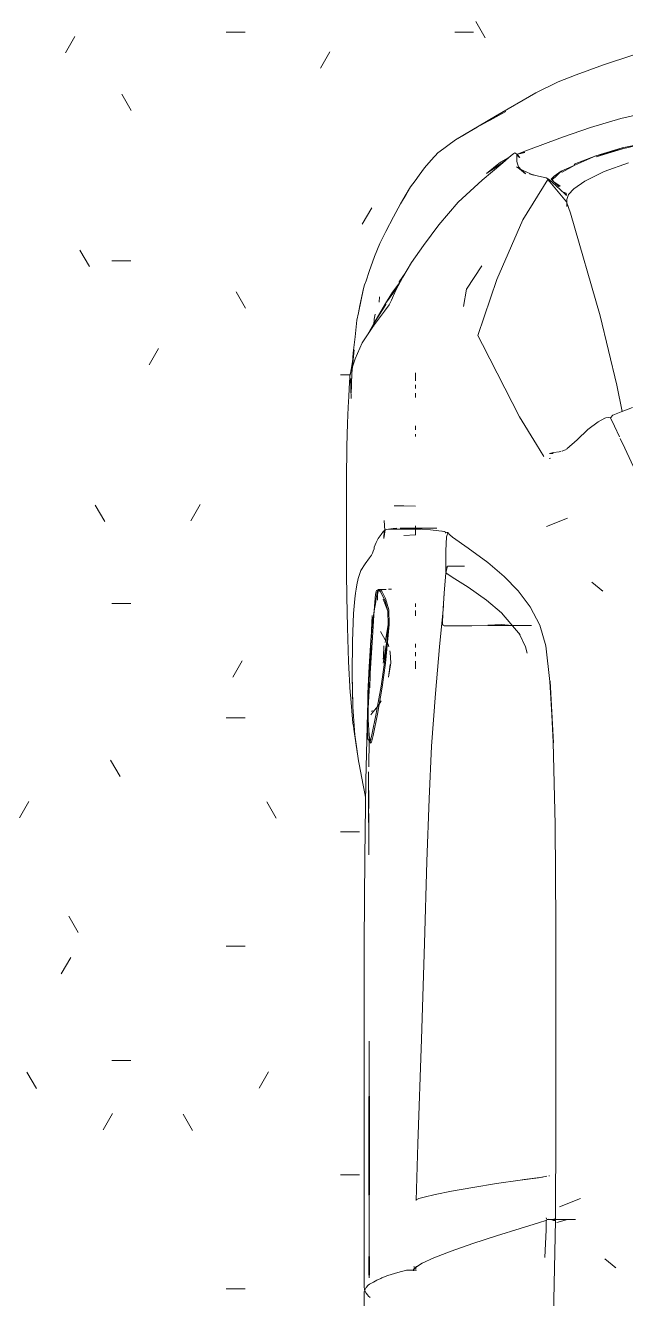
# Model space of a CAD drawing. Header units: millimetres. Extents: x -48985 to -29412, y -43090 to -3800.
# Drawn here: x -42482 to -41682, y -39636 to -37938 of the extents above; entities that cross this region are included whole.
import ezdxf

# ---------------------------------------------------------------- set-up
doc = ezdxf.new("R2010")
doc.units = ezdxf.units.MM
doc.layers.add('A-FLOR-PATT', color=8, linetype='Continuous', lineweight=25)
doc.layers.add('G-IMPT', color=8, linetype='Continuous', lineweight=9)

# ---------------------------------------------------------------- blocks, each defined once
blk = doc.blocks.new('CRT_Fiat Punto - Punto_dwg-V1-PAGINAÇÃO DE PISO GARAGEM')
at = {"layer": 'G-IMPT'}
for p, q in [((821.77, 185.97), (817.89, 184.68)), ((814.27, 183.34), (817.89, 184.68)), ((814.27, 183.34), (811.89, 182.43)), ((803.56, 177.88), (808.93, 180.95)), ((808.93, 180.95), (811.89, 182.43)), ((798.24, 174.72), (803.56, 177.88)), ((804.95, 178.49), (801.14, 176.41)), ((804.95, 178.49), (802.88, 177.33)), ((816.19, 176.36), (820.21, 177.57)), ((820.21, 177.57), (824.09, 178.46)), ((798.24, 174.72), (801.14, 176.41)), ((816.19, 176.36), (812.46, 175.08)), ((798.24, 174.72), (796.06, 173.11)), ((799.53, 175.45), (798.24, 174.72)), ((812.46, 175.08), (809.48, 173.99)), ((795.04, 172.04), (795.98, 173.04)), ((796.06, 173.11), (795.98, 173.04)), ((804.52, 171.68), (805.66, 172.67)), ((805.98, 172.91), (805.66, 172.67)), ((806.15, 172.99), (805.98, 172.91)), ((806.15, 172.99), (806.53, 172.74)), ((806.59, 172.89), (806.4, 172.79)), ((806.4, 172.73), (806.4, 172.79)), ((806.4, 172.79), (806.67, 172.49)), ((806.4, 172.79), (806.78, 172.39)), ((806.4, 172.73), (806.4, 172.54)), ((806.4, 172.3), (806.4, 172.54)), ((806.53, 172.74), (806.76, 172.38)), ((806.53, 172.74), (806.53, 172.74)), ((807.46, 173.21), (806.59, 172.89)), ((806.73, 172.89), (807.48, 173.07)), ((806.73, 172.89), (807.06, 172.99)), ((807.06, 172.99), (807.48, 173.08)), ((807.46, 173.21), (809.48, 173.99)), ((816.87, 172.6), (820.38, 173.68)), ((793.43, 170.05), (794.16, 171)), ((795.04, 172.04), (794.16, 171)), ((804.52, 171.68), (801.78, 169.39)), ((806.6, 170.99), (806.36, 171.13)), ((806.36, 171.13), (806.73, 170.88)), ((806.4, 172.3), (806.39, 172.09)), ((806.41, 171.85), (806.39, 172.09)), ((806.41, 171.85), (806.48, 171.54)), ((806.56, 171.26), (806.48, 171.54)), ((806.56, 171.26), (806.61, 171.14)), ((807.25, 170.68), (806.6, 170.99)), ((806.61, 171.14), (806.99, 170.73)), ((806.73, 170.88), (807.54, 170.22)), ((806.99, 170.73), (807.53, 170.27)), ((807.25, 170.68), (808.59, 170.05)), ((814.1, 171.38), (814.2, 171.4)), ((817.99, 170.51), (821.21, 171.68)), ((792.31, 168.49), (792.9, 169.31)), ((792.9, 169.31), (793.43, 170.05)), ((798.6, 166.44), (801.78, 169.39)), ((807.2, 164.12), (810.53, 169.47)), ((808.08, 170.23), (808.59, 170.05)), ((808.08, 170.23), (809.25, 169.91)), ((809.25, 169.91), (810.31, 169.69)), ((810.31, 169.69), (810.71, 169.42)), ((810.53, 169.47), (810.78, 169.17)), ((810.71, 169.42), (811.62, 168.62)), ((810.78, 169.17), (813, 166.5)), ((815.43, 169.25), (813.96, 168.21)), ((815.43, 169.25), (817.99, 170.51)), ((790.98, 166.26), (792.31, 168.49)), ((790.98, 166.26), (791.72, 167.49)), ((790.98, 166.26), (791.58, 167.28)), ((792.31, 168.49), (791.58, 167.28)), ((791.72, 167.49), (792.31, 168.49)), ((811.62, 168.62), (812.77, 167.55)), ((812.98, 167.36), (812.77, 167.55)), ((813.03, 166.83), (813.26, 167.46)), ((813.96, 168.21), (813.26, 167.46)), ((790.02, 164.53), (790.98, 166.26)), ((798.6, 166.44), (796.05, 163.47)), ((813.5, 165.01), (813, 166.5)), ((813.03, 166.49), (813.03, 166.83)), ((813.03, 166.49), (813.03, 165.87)), ((789.01, 162.57), (790.02, 164.53)), ((803.73, 156.2), (807.2, 164.12)), ((817.46, 151.37), (813.5, 165.01)), ((789.01, 162.57), (788.22, 160.96)), ((794.03, 160.73), (796.05, 163.47)), ((787.53, 159.26), (788.22, 160.96)), ((794.03, 160.73), (792.43, 158.44)), ((787.53, 159.26), (786.81, 157.25)), ((786.39, 156.03), (786.81, 157.25)), ((792.43, 158.44), (791.26, 156.53)), ((786.07, 155.02), (786.2, 155.51)), ((786.2, 155.51), (786.39, 156.03)), ((803.73, 156.2), (801.22, 148.78)), ((786.07, 155.02), (785.37, 151.77)), ((785.84, 153.95), (785.37, 151.77)), ((786.07, 155.02), (785.57, 152.76)), ((786.07, 155.02), (785.84, 153.95)), ((788.14, 153.17), (788.19, 153.89)), ((785.57, 152.76), (785.37, 151.77)), ((788.82, 151.99), (789.44, 152.83)), ((789.77, 153.47), (789.44, 152.83)), ((784.93, 148.6), (785.14, 150.36)), ((785.19, 150.79), (785.14, 150.36)), ((785.37, 151.77), (785.19, 150.79)), ((788.82, 151.99), (787.36, 150.07)), ((787.44, 150.36), (787.4, 150.12)), ((787.46, 150.95), (787.41, 150.18)), ((787.46, 150.95), (787.59, 151.62)), ((819.65, 142.18), (817.46, 151.37)), ((785.88, 147.79), (787.36, 150.07)), ((787.41, 150.18), (787.41, 150.02)), ((801.22, 148.78), (801.82, 147.57)), ((784.93, 148.6), (784.7, 146.47)), ((785.88, 147.79), (784.94, 145.69)), ((785.86, 147.75), (785.74, 147.49)), ((801.82, 147.57), (806.77, 137.97)), ((784.4, 144.09), (784.94, 145.69)), ((784.41, 144.24), (784.59, 145.33)), ((784.76, 146.45), (784.51, 143.71)), ((784.54, 144.45), (784.7, 146.47)), ((784.82, 146.88), (784.59, 145.33)), ((784.76, 146.45), (784.82, 146.88)), ((784.25, 143.46), (784.4, 144.09)), ((784.31, 143.64), (784.33, 143.77)), ((784.41, 144.24), (784.33, 143.77)), ((784.44, 141.17), (784.51, 143.71)), ((784.54, 144.45), (784.46, 142.57)), ((792.97, 143.17), (792.97, 143.81)), ((784.15, 141.68), (784.2, 142.55)), ((784.23, 143.18), (784.2, 142.55)), ((784.25, 143.46), (784.23, 143.18)), ((784.33, 143.06), (784.38, 141.72)), ((784.44, 141.17), (784.45, 142.09)), ((784.46, 142.57), (784.45, 142.09)), ((792.97, 142.75), (792.97, 143.39)), ((792.97, 141.74), (792.97, 142.22)), ((820.37, 138.7), (819.65, 142.18)), ((784.03, 139.28), (784.1, 140.69)), ((784.15, 141.68), (784.1, 140.69)), ((784.42, 140.39), (784.38, 141.72)), ((792.97, 140.54), (792.97, 141.12)), ((784.03, 139.28), (783.94, 137.15)), ((819.12, 138.18), (820.24, 138.66)), ((820.24, 138.66), (821.72, 139.21)), ((783.85, 134.04), (783.94, 137.15)), ((806.77, 137.97), (809.02, 134.29)), ((817.19, 137.3), (815.83, 136.3)), ((818.08, 137.79), (817.19, 137.3)), ((818.08, 137.79), (818.21, 137.85)), ((818.21, 137.85), (818.62, 137.88)), ((818.8, 137.83), (818.62, 137.88)), ((818.81, 137.85), (819.12, 138.18)), ((819.34, 136.72), (818.81, 137.85)), ((792.97, 136.47), (792.97, 136.76)), ((792.97, 136.24), (792.97, 136.55)), ((792.97, 135.38), (792.97, 135.67)), ((815.83, 136.3), (814.39, 134.93)), ((820, 135.31), (819.34, 136.72)), ((783.85, 134.04), (783.8, 129.67)), ((809.02, 134.29), (810, 132.7)), ((812.74, 133.54), (812.4, 133.41)), ((812.74, 133.54), (812.97, 133.66)), ((814.39, 134.93), (813.05, 133.75)), ((820.71, 133.8), (820.09, 135.12)), ((820.71, 133.8), (822.12, 130.78)), ((810.68, 132.43), (810.88, 132.47)), ((811.24, 133.23), (810.73, 133.1)), ((810.73, 133.1), (811.22, 133.1)), ((811.24, 133.23), (812.01, 133.32)), ((812.28, 133.43), (812.01, 133.32)), ((783.8, 129.67), (783.79, 125.29)), ((783.79, 125.29), (783.79, 122.17)), ((790.13, 126.17), (791.42, 126.17)), ((791.42, 126.17), (792.97, 126.12)), ((792.97, 126.12), (791.42, 126.17)), ((788.81, 124.2), (788.87, 122.91)), ((792.97, 122.29), (792.97, 123.51)), ((792.97, 122.34), (792.97, 123.51)), ((813.1, 124.53), (810.32, 123.43)), ((783.79, 122.17), (783.8, 119.67)), ((788.01, 121.82), (787.74, 121.32)), ((788.38, 122.36), (788.01, 121.82)), ((788.73, 122.81), (788.38, 122.36)), ((788.73, 122.81), (788.81, 122.87)), ((788.87, 122.94), (788.87, 122.91)), ((788.93, 122.99), (789.11, 123.03)), ((789.11, 123.03), (790.47, 123.19)), ((789.11, 123.03), (789.98, 123.16)), ((789.38, 123.06), (789.11, 123.03)), ((789.38, 123.06), (789.94, 123.06)), ((789.94, 123.06), (790.53, 123.06)), ((789.98, 123.16), (790.47, 123.19)), ((790.53, 123.06), (791.85, 123.06)), ((790.9, 123.2), (791.7, 123.2)), ((790.9, 123.2), (792.72, 123.14)), ((792.97, 122.34), (791.42, 122.24)), ((791.7, 123.2), (793.5, 123.2)), ((791.85, 123.06), (793.52, 123.06)), ((792.72, 123.14), (794.95, 122.97)), ((792.97, 122.29), (792.97, 122.34)), ((793.5, 123.2), (795.8, 123.2)), ((794.95, 122.97), (796.78, 122.74)), ((796.55, 122.8), (797.16, 122.62)), ((796.55, 122.8), (796.78, 122.74)), ((796.93, 122.63), (796.92, 122.55)), ((797.06, 122.05), (796.98, 120.19)), ((797.06, 122.05), (797.28, 122.66)), ((797.16, 122.62), (797.86, 122.01)), ((797.86, 122.01), (799.94, 120.53)), ((787.35, 120.16), (787.27, 119.88)), ((787.45, 120.48), (787.35, 120.16)), ((787.45, 120.48), (787.49, 120.68)), ((787.49, 120.68), (787.61, 121)), ((787.61, 121), (787.74, 121.32)), ((796.98, 118.27), (796.98, 120.19)), ((799.94, 120.53), (802.53, 118.63)), ((783.8, 119.67), (783.82, 117.17)), ((785.71, 117.57), (786.28, 118.49)), ((802.53, 118.63), (804.71, 116.81)), ((783.85, 114.13), (783.82, 117.17)), ((785.34, 116.52), (785.71, 117.57)), ((796.76, 114.6), (796.98, 117.28)), ((796.98, 117.28), (797.19, 118.17)), ((797.04, 117.24), (797.03, 117.24)), ((797.04, 117.24), (797.05, 117.23)), ((797.07, 117.21), (797.05, 117.23)), ((797.07, 117.21), (797.1, 117.18)), ((797.82, 116.72), (797.1, 117.18)), ((797.63, 118.17), (797.19, 118.17)), ((798.56, 118.17), (797.63, 118.17)), ((797.82, 116.72), (799.92, 115.36)), ((799.47, 118.17), (798.56, 118.17)), ((806.57, 114.9), (804.71, 116.81)), ((784.99, 114.56), (785.09, 115.13)), ((785.09, 115.13), (785.19, 115.69)), ((785.19, 115.69), (785.34, 116.52)), ((787.72, 114.79), (787.77, 114.92)), ((787.77, 114.92), (788.06, 115.08)), ((787.89, 114.65), (788.06, 115.08)), ((787.89, 114.65), (787.97, 114.92)), ((787.94, 114.9), (787.89, 114.65)), ((788.04, 114.92), (787.91, 114.42)), ((787.97, 114.92), (788.06, 115.08)), ((788.32, 114.76), (788.06, 115.08)), ((788.38, 115.08), (788.06, 115.08)), ((788.48, 114.85), (788.25, 115.08)), ((788.38, 115.08), (788.25, 115.08)), ((788.38, 115.08), (789.05, 115.08)), ((788.38, 115.08), (788.86, 115.08)), ((788.93, 115.08), (788.86, 115.08)), ((788.93, 115.08), (789.05, 115.08)), ((789.38, 115.09), (789.57, 115.13)), ((789.64, 115.13), (789.57, 115.13)), ((789.64, 115.13), (789.76, 115.13)), ((802.38, 113.63), (799.92, 115.36)), ((806.57, 114.9), (808.18, 112.77)), ((816.34, 116.02), (817.79, 114.85)), ((817.63, 114.97), (817.79, 114.85)), ((783.85, 114.13), (783.94, 110.01)), ((784.91, 113.82), (784.75, 111.88)), ((784.99, 114.56), (784.91, 113.82)), ((787.55, 113.4), (787.44, 111.67)), ((787.47, 112.22), (787.67, 113.41)), ((787.53, 112.5), (787.74, 113.85)), ((787.53, 112.5), (787.67, 113.41)), ((787.63, 114.42), (787.55, 113.4)), ((787.72, 114.79), (787.63, 114.42)), ((787.74, 113.85), (787.89, 114.65)), ((787.92, 113.67), (787.91, 114.42)), ((788.87, 113.65), (788.32, 114.76)), ((788.99, 113.88), (788.48, 114.85)), ((789.29, 112.21), (788.68, 113.8)), ((789.29, 112.21), (788.87, 113.65)), ((789.42, 112.36), (788.99, 113.88)), ((792.97, 113.21), (792.97, 112.76)), ((796.6, 111.82), (796.76, 114.6)), ((796.75, 114.21), (796.76, 114.6)), ((802.38, 113.63), (804.35, 111.97)), ((784.75, 111.88), (784.6, 108.22)), ((787.01, 107.65), (787.19, 111.61)), ((787.01, 107.54), (787.19, 111.61)), ((787.24, 108.7), (787.44, 111.67)), ((787.27, 110.66), (787.47, 112.22)), ((789.29, 112.21), (789.33, 110.4)), ((789.42, 112.36), (789.46, 110.43)), ((792.97, 111.87), (792.97, 112.27)), ((792.97, 112.12), (792.97, 111.57)), ((796.56, 111.93), (796.13, 107.44)), ((796.6, 111.82), (796.54, 110.63)), ((796.66, 112.9), (796.56, 111.93)), ((805.58, 110.52), (804.35, 111.97)), ((808.18, 112.77), (809.45, 110.33)), ((784.08, 105.51), (783.94, 110.01)), ((787.25, 110.96), (787, 107.75)), ((787.25, 110.96), (787.01, 107.65)), ((787.04, 108.33), (787.27, 110.66)), ((789.33, 110.4), (788.95, 108.04)), ((789.14, 108.16), (789.33, 110.4)), ((789.26, 108.06), (789.46, 110.43)), ((796.54, 110.63), (796.59, 110.34)), ((796.59, 110.34), (796.59, 110.34)), ((796.59, 110.34), (796.74, 110.24)), ((796.74, 110.24), (796.76, 110.24)), ((796.8, 110.24), (796.76, 110.24)), ((796.8, 110.24), (796.9, 110.24)), ((796.9, 110.24), (797.34, 110.24)), ((797.34, 110.24), (798.27, 110.24)), ((799.18, 110.24), (798.27, 110.24)), ((799.18, 110.24), (799.57, 110.24)), ((800.42, 110.25), (799.57, 110.24)), ((802.71, 110.27), (800.42, 110.25)), ((802.71, 110.27), (805.35, 110.29)), ((804.55, 110.29), (803.12, 110.29)), ((803.12, 110.29), (804.05, 110.29)), ((804.96, 110.29), (804.05, 110.29)), ((804.55, 110.29), (804.99, 110.29)), ((804.96, 110.29), (805.35, 110.29)), ((804.99, 110.29), (805.92, 110.29)), ((805.58, 110.52), (806.83, 109.03)), ((806.83, 110.29), (805.92, 110.29)), ((806.83, 110.29), (807.22, 110.29)), ((807.22, 110.29), (808.34, 110.29)), ((809.45, 110.33), (810.23, 107.57)), ((784.6, 108.22), (784.53, 103.85)), ((786.8, 104.84), (787.04, 108.33)), ((787.24, 108.7), (786.93, 103.97)), ((788.95, 108.39), (788.3, 109.5)), ((789.14, 108.16), (788.67, 105.28)), ((788.95, 108.39), (788.78, 108.67)), ((789.14, 108.16), (788.85, 105.4)), ((807.53, 107.45), (806.7, 109.21)), ((806.83, 109.03), (806.7, 109.21)), ((787.01, 107.84), (786.78, 104.08)), ((787.01, 107.84), (786.8, 103.5)), ((787, 107.75), (786.8, 103.5)), ((787.01, 107.6), (786.88, 102)), ((786.88, 102), (787.01, 107.54)), ((787.01, 107.6), (786.94, 104.16)), ((788.7, 106.11), (788.75, 107.6)), ((789.26, 108.06), (788.98, 105.28)), ((789.38, 107.65), (789.27, 107.88)), ((789.38, 107.65), (789.43, 107.45)), ((789.61, 106.72), (789.57, 106.93)), ((789.61, 106.72), (789.66, 105.34)), ((792.97, 107.37), (792.97, 107.85)), ((792.97, 106.2), (792.97, 106.73)), ((796.13, 107.44), (795.6, 101.28)), ((807.53, 107.45), (807.76, 106.62)), ((810.23, 107.57), (810.78, 102.84)), ((784.08, 105.51), (784.3, 101.34)), ((786.64, 101.26), (786.8, 104.84)), ((788.42, 102.26), (788.85, 105.4)), ((788.54, 102.09), (788.98, 105.28)), ((788.65, 105.81), (788.7, 106.11)), ((789.39, 103.42), (789.66, 105.34)), ((789.39, 103.42), (789.6, 105.13)), ((792.97, 105.54), (792.97, 104.95)), ((792.97, 105.12), (792.97, 104.54)), ((784.53, 103.85), (784.64, 99.78)), ((784.55, 103.59), (784.64, 99.51)), ((784.55, 103.59), (784.64, 99.78)), ((786.58, 98.72), (786.78, 104.08)), ((786.66, 99.32), (786.93, 103.97)), ((788.42, 102.26), (787.79, 98.86)), ((787.9, 98.53), (788.54, 102.09)), ((810.78, 102.84), (811.24, 94.73)), ((810.8, 102.92), (811.22, 94.81)), ((810.8, 102.92), (811.24, 94.73)), ((784.3, 101.34), (784.32, 101.13)), ((784.66, 97.35), (784.32, 101.13)), ((786.66, 99.34), (786.64, 101.26)), ((788.42, 100.31), (787.98, 99.64)), ((795.6, 101.28), (795.09, 94.28)), ((784.92, 95.76), (784.64, 99.51)), ((786.37, 89.72), (786.58, 98.72)), ((786.66, 99.32), (786.58, 96.57)), ((786.69, 97.75), (786.67, 98.62)), ((787.28, 98.77), (787.02, 98.44)), ((787.21, 99.01), (787.15, 98.82)), ((787.16, 95.8), (787.74, 98.6)), ((787.98, 99.64), (787.28, 98.77)), ((787.9, 98.53), (787.32, 95.7)), ((787.79, 98.86), (787.74, 98.6)), ((784.66, 97.35), (784.72, 96.95)), ((785.21, 93.62), (784.72, 96.95)), ((785.21, 93.62), (784.78, 96.55)), ((785.27, 93.22), (784.78, 96.55)), ((784.78, 96.55), (785.31, 92.97)), ((786.58, 96.6), (786.64, 95.58)), ((786.58, 96.6), (786.64, 95.26)), ((786.58, 96.57), (786.64, 95.58)), ((786.82, 95.75), (786.69, 97.75)), ((784.92, 95.76), (785.4, 92.35)), ((786.64, 95.26), (786.92, 94.81)), ((786.81, 95.13), (786.77, 91.52)), ((786.82, 95.75), (786.9, 95.13)), ((786.85, 95.51), (786.98, 94.67)), ((786.85, 95.22), (786.98, 94.67)), ((786.9, 95.13), (786.98, 94.67)), ((786.92, 94.81), (787.16, 95.8)), ((787.05, 94.74), (786.98, 94.67)), ((787.05, 94.74), (787.11, 94.81)), ((787.32, 95.7), (787.11, 94.81)), ((811.22, 94.81), (811.49, 83.87)), ((785.21, 93.62), (785.27, 93.22)), ((795.09, 94.28), (794.76, 87.28)), ((795.09, 94.28), (795.09, 94.2)), ((785.46, 91.91), (785.4, 92.35)), ((786, 89.12), (785.46, 91.91)), ((786.21, 79.61), (786.37, 89.72)), ((786.76, 79.88), (786.72, 90.87)), ((786.77, 85.99), (786.72, 90.87)), ((786, 89.12), (786.19, 88.22)), ((786.19, 88.22), (786.34, 87.53)), ((786.77, 85.99), (786.71, 89.48)), ((786.76, 79.88), (786.74, 88.36)), ((794.76, 87.28), (794.47, 78.99)), ((811.49, 83.87), (811.58, 70.56)), ((786.16, 68.15), (786.21, 79.61)), ((794.47, 78.99), (794.13, 68.11)), ((811.58, 70.56), (811.58, 56.61)), ((786.16, 55.11), (786.16, 68.15)), ((811.58, 56.61), (811.58, 43.77)), ((786.16, 55.11), (786.16, 40.23)), ((811.58, 43.77), (811.51, 31.35)), ((793.28, 41.5), (793.03, 34.01)), ((786.16, 28.18), (786.16, 40.23)), ((809.27, 37.02), (810.39, 37.23)), ((810.75, 37.26), (810.64, 37.26)), ((800.55, 35.73), (797.71, 35.21)), ((803.72, 36.24), (800.55, 35.73)), ((803.72, 36.24), (806.85, 36.7)), ((806.85, 36.7), (809.8, 37.09)), ((809.27, 37.02), (806.85, 36.7)), ((806.85, 36.7), (807.38, 36.77)), ((809.8, 37.09), (807.38, 36.77)), ((793.11, 34.13), (793, 34.09)), ((793.11, 34.13), (793.38, 34.24)), ((794.09, 34.44), (793.38, 34.24)), ((795.55, 34.78), (794.09, 34.44)), ((797.71, 35.21), (795.55, 34.78)), ((814.83, 34.25), (812.05, 33.14)), ((809.27, 31.02), (806.85, 30.29)), ((809.27, 31.02), (810.39, 31.38)), ((810.27, 30.12), (810.3, 30.96)), ((810.3, 30.96), (810.31, 31.33)), ((810.39, 31.47), (810.31, 31.7)), ((810.39, 31.47), (811.18, 31.49)), ((810.39, 31.47), (810.91, 31.47)), ((810.55, 31.51), (811.18, 31.49)), ((811.03, 31.45), (810.64, 31.45)), ((810.91, 31.47), (810.96, 31.47)), ((811.27, 31.35), (810.96, 31.47)), ((810.96, 31.47), (811.4, 31.47)), ((811.55, 31.49), (811.13, 31.48)), ((811.13, 31.48), (811.63, 31.48)), ((811.21, 31.42), (811.45, 31.55)), ((811.21, 31.42), (811.51, 31.49)), ((811.21, 31.42), (811.51, 31.49)), ((811.52, 31.35), (811.21, 31.42)), ((811.51, 31.35), (811.26, 18.71)), ((811.52, 31.35), (811.27, 31.35)), ((811.4, 31.47), (812.51, 31.47)), ((811.63, 31.48), (812.75, 31.48)), ((811.69, 31.09), (813.1, 31.49)), ((812.51, 31.47), (813.95, 31.47)), ((812.7, 31.38), (813.1, 31.49)), ((812.75, 31.48), (814.17, 31.48)), ((803.72, 29.32), (800.55, 28.28)), ((803.72, 29.32), (806.85, 30.29)), ((810.12, 26.44), (810.27, 30.12)), ((786.16, 28.18), (786.16, 23.61)), ((797.68, 27.26), (795.4, 26.37)), ((800.55, 28.28), (797.68, 27.26)), ((793.83, 25.66), (793.08, 25.21)), ((795.4, 26.37), (793.83, 25.66)), ((818.07, 26.24), (819.52, 25.06)), ((787.84, 23.4), (788.35, 23.66)), ((788.35, 23.66), (788.5, 23.72)), ((789.3, 24.04), (788.5, 23.72)), ((790.59, 24.46), (789.3, 24.04)), ((791.75, 24.75), (790.59, 24.46)), ((792.3, 24.75), (791.75, 24.75)), ((792.3, 24.75), (793.08, 24.75)), ((792.67, 24.68), (792.7, 24.89)), ((793.01, 25.15), (792.7, 25.21)), ((792.81, 24.97), (792.7, 24.89)), ((792.81, 24.97), (793.08, 25.21)), ((792.84, 25.2), (792.89, 25.12)), ((792.86, 24.87), (793.02, 24.98)), ((793.14, 25.25), (793.04, 25.24)), ((819.35, 25.18), (819.52, 25.06)), ((786.16, 22.93), (786.16, 23.61)), ((786.16, 22.55), (786.16, 22.93)), ((786.19, 22.18), (786.16, 22.55)), ((786.16, 21.91), (786.21, 22.1)), ((786.19, 22.18), (786.24, 22.01)), ((786.21, 22.1), (786.43, 22.47)), ((786.41, 21.69), (786.24, 22.01)), ((786.69, 22.76), (786.43, 22.47)), ((786.69, 22.76), (786.86, 22.9)), ((787.04, 23), (786.86, 22.9)), ((787.04, 23), (787.38, 23.17)), ((787.84, 23.4), (787.38, 23.17)), ((786.15, 21.25), (786.16, 21.91)), ((786.15, 21.25), (786.15, 19.96)), ((786.59, 21.46), (786.41, 21.69)), ((786.74, 21.29), (786.59, 21.46)), ((786.74, 21.29), (786.96, 21.11))]:
    blk.add_line(p, q, dxfattribs=at)
at = {"layer": 'G-IMPT', "flags": 128}
for points in [[(868.29, 176.85), (863.29, 176.76), (857.35, 176.73), (849.54, 176.64), (841.36, 176.38), (834.35, 175.84), (828.57, 175.15), (824.12, 174.42), (820.43, 173.55), (816.94, 172.47), (818.73, 173.1)], [(868.29, 176.85), (863.29, 176.9), (863.29, 176.76), (857.35, 176.87), (857.35, 176.73), (849.54, 176.78), (849.54, 176.64), (841.36, 176.52), (841.36, 176.38), (834.34, 175.99), (834.35, 175.84), (828.55, 175.29), (828.57, 175.15), (824.09, 174.55), (824.12, 174.42), (820.38, 173.68)], [(819.1, 173.23), (820.38, 173.68), (820.43, 173.55), (816.87, 172.6), (814.11, 171.37), (812.4, 170.44), (812.26, 170.57), (811.5, 169.79), (811.11, 169.52), (811.31, 169.17), (810.95, 169.53), (811.34, 169.91), (812.26, 170.57), (814.11, 171.37), (814.01, 171.51), (816.87, 172.6)], [(812.51, 167.8), (812.6, 167.77), (812.96, 167.67), (812.98, 167.38)], [(801.76, 158.02), (799.72, 154.93), (799.31, 152.61)], [(791.58, 157.05), (790.79, 155.89), (790.83, 155.75), (789.95, 154.36), (788.96, 153.01)], [(788.96, 153.01), (789.91, 154.51), (790.83, 155.75), (791.01, 156.05)], [(791.26, 156.53), (790.35, 154.77), (789.77, 153.47)], [(786.63, 148.94), (787.41, 150.38), (789, 152.86), (788.96, 153.01), (787.41, 150.38), (787.54, 150.3)], [(793.77, 123.06), (793.52, 123.06), (792.86, 123.06), (792.77, 123.05)], [(787.27, 119.88), (787.13, 119.6), (786.87, 119.27), (786.28, 118.49)], [(797.01, 117.32), (796.98, 117.45), (796.98, 118.27), (797.05, 118)], [(794.13, 68.11), (793.73, 55.38), (793.28, 41.5)]]:
    blk.add_lwpolyline(points, dxfattribs=at)
for points in [[(802.39, 170.27), (804.27, 171.54), (805.25, 172.34), (804.25, 171.75)], [(811.31, 169.17), (812.14, 168.59), (811.97, 168.52)], [(788.76, 121.84), (788.93, 122.99), (788.81, 122.87)], [(802.53, 110.35), (804.55, 110.29), (805.27, 110.32), (804.35, 110.42)], [(786.81, 55.14), (786.85, 40.58), (786.81, 28.83), (786.85, 24.4), (786.81, 23.72), (786.76, 24.36), (786.81, 28.83), (786.76, 40.55)]]:
    blk.add_lwpolyline(points, close=True, dxfattribs=at)
blk = doc.blocks.new('CRT_Fiat Punto - Fiat punto 2-V2-PAGINAÇÃO DE PISO GARAGEM')
at = {"xscale": 10.05298727948713, "yscale": 10.05298727948713, "zscale": 10.05298727948713}
blk.add_blockref('CRT_Fiat Punto - Punto_dwg-V1-PAGINAÇÃO DE PISO GARAGEM', (-8728.9, 102.4), dxfattribs=at)

msp = doc.modelspace()

# ---------------------------------------------------------------- hatches: boundary and pattern name
at = {"layer": 'A-FLOR-PATT', "lineweight": 9}
h = msp.add_hatch(dxfattribs=at)
h.set_pattern_fill('FP_1', color=9, style=0, pattern_type=2)
h.set_pattern_definition([(0, (0, 0), (609.6, 152.4), [25.146, -432.054, 25.146, -432.054, -2438.4]), (0, (0, 0), (609.6, 152.4), [-914.4, 25.146, -889.254, 25.146, -432.054, -1066.8]), (0, (0, 0), (609.6, 152.4), [-2286, 25.146, -279.654, 25.146, -736.854]), (120, (228.6, 76.2), (-436.78227, 451.7291), [25.146, -432.054, 25.146, -432.054, -2438.4]), (120, (228.6, 76.2), (-436.78227, 451.7291), [-914.4, 25.146, -889.254, 25.146, -432.054, -1066.8]), (120, (228.6, 76.2), (-436.78227, 451.7291), [-2286, 25.146, -279.654, 25.146, -736.854]), (240, (304.8, 381), (-172.81773, -604.1291), [25.146, -432.054, 25.146, -432.054, -2438.4]), (240, (304.8, 381), (-172.81773, -604.1291), [-914.4, 25.146, -889.254, 25.146, -432.054, -1066.8]), (240, (304.8, 381), (-172.81773, -604.1291), [-2286, 25.146, -279.654, 25.146, -736.854])])
h.paths.add_polyline_path([(-36523.2, -42881.1), (-36524.4, -42883.4), (-36523.6, -42882.2)])
h.paths.add_polyline_path([(-36519.6, -42879.7), (-36522.1, -42880.3), (-36520.9, -42880.2), (-36520, -42879.8)])
h.paths.add_polyline_path([(-45709.6, -39194.7), (-45709.6, -40944.7), (-45739.6, -40944.7), (-45739.6, -39194.7)])
h.paths.add_polyline_path([(-48485.1, -37258.2), (-48483.8, -37255.9), (-48484.7, -37257.2)])
h.paths.add_polyline_path([(-48488.6, -37259.7), (-48486.1, -37259), (-48487.3, -37259.1), (-48488.2, -37259.5)])
h.paths.add_polyline_path([(-39604.6, -43069.7), (-39604.6, -42819.7), (-39616.9, -42819.6), (-39616.1, -42719.7), (-39604.6, -42719.7), (-39604.6, -41379.7), (-39614.6, -41379.7), (-39614.6, -41324.7), (-39613.2, -41321.1), (-39609.6, -41319.7), (-39454.6, -41319.7), (-39454.6, -41329.7), (-39419.6, -41329.7), (-39416.1, -41331.1), (-39414.6, -41334.7), (-39414.6, -41379.7), (-39424.6, -41379.7), (-39424.6, -42879.7), (-36424.6, -42879.7), (-36424.6, -40429.7), (-39424.6, -40429.7), (-39424.6, -40479.7), (-39414.6, -40479.7), (-39414.6, -40524.7), (-39416.1, -40528.2), (-39419.6, -40529.7), (-38624.6, -40529.7), (-38624.6, -40559.7), (-39424.6, -40559.7), (-39424.6, -40529.7), (-39454.6, -40529.7), (-39454.6, -40539.7), (-39609.6, -40539.7), (-39613.2, -40538.2), (-39614.6, -40534.7), (-39614.6, -40479.7), (-39604.6, -40479.7), (-39604.6, -40048.7), (-39614.6, -40048.7), (-39614.6, -39948.7), (-39604.6, -39948.7), (-39604.6, -37550.7), (-39614.6, -37550.7), (-39614.6, -37469.7), (-39795.5, -37470.2), (-39811.2, -37487.8), (-39816.1, -37492.1), (-39831.8, -37504.2), (-39845.9, -37512.6), (-39859.1, -37518.7), (-39881.2, -37526.3), (-39885.1, -37527.5), (-39901.5, -37530.5), (-39925.2, -37531.6), (-39946.2, -37529.9), (-39965.6, -37525.8), (-39987.9, -37517.7), (-40007.6, -37507.1), (-40024.7, -37495), (-40036.9, -37483.7), (-40049.9, -37469.7), (-45160.5, -37470.2), (-45176.2, -37487.8), (-45181.1, -37492.1), (-45196.8, -37504.2), (-45210.9, -37512.6), (-45224, -37518.7), (-45246.2, -37526.3), (-45250.1, -37527.5), (-45266.5, -37530.5), (-45290.2, -37531.6), (-45313.8, -37529.4), (-45330.1, -37525.9), (-45352.9, -37517.6), (-45372.3, -37507.3), (-45388.6, -37495.8), (-45405.6, -37479.8), (-45414.9, -37469.7), (-45604.6, -37469.7), (-45604.6, -38220.7), (-45594.6, -38220.7), (-45594.6, -38320.7), (-45679.6, -38320.7), (-45679.6, -39194.7), (-45709.6, -39194.7), (-45709.6, -38320.7), (-45794.6, -38320.7), (-45794.6, -38220.7), (-45784.6, -38220.7), (-45784.6, -37249.7), (-45984.6, -37249.7), (-45984.6, -37259.7), (-48584.6, -37259.7), (-48584.6, -37249.7), (-48784.6, -37249.7), (-48784.6, -42889.7), (-45784.6, -42889.7), (-45784.6, -41918.7), (-45794.6, -41918.7), (-45794.6, -41818.7), (-45709.6, -41818.7), (-45709.6, -40944.7), (-45679.6, -40944.7), (-45679.6, -41818.7), (-45594.6, -41818.7), (-45594.6, -41918.7), (-45604.6, -41918.7), (-45604.6, -42421.3), (-45602.1, -42419.6), (-45599.6, -42421.3), (-45599.6, -42424.4), (-45598.2, -42424.4), (-45597.5, -42424.4), (-45594.2, -42432.8), (-45562, -42432), (-45558.9, -42426.9), (-45556.3, -42420.9), (-45550.2, -42420.4), (-45545.3, -42421.2), (-45543.9, -42426.9), (-45540, -42432.8), (-45538.7, -42433.6), (-45510.5, -42437.1), (-45507.8, -42438.3), (-45505.7, -42441.8), (-45505.5, -42442.9), (-45506.4, -42444.6), (-45505.5, -42447), (-45507, -42450.1), (-45509.6, -42451.9), (-45517.6, -42453.6), (-45533.7, -42455.2), (-45539.9, -42456.4), (-45542.7, -42459.9), (-45544.8, -42465.2), (-45545.3, -42468.1), (-45551.4, -42468.9), (-45557.5, -42468.1), (-45559.5, -42461.2), (-45562.9, -42456.4), (-45594.2, -42457.1), (-45599.6, -42468), (-45602.1, -42469.7), (-45604.6, -42468), (-45604.6, -42719.7), (-45592.4, -42719.7), (-45593.1, -42819.7), (-45604.6, -42819.7), (-45604.6, -43069.7), (-39699.1, -43069.7)])
h.paths.add_polyline_path([(-45287.1, -42931.8), (-45313.8, -42929.4), (-45330.1, -42925.9), (-45352.9, -42917.6), (-45372.3, -42907.3), (-45388.6, -42895.8), (-45405.6, -42879.8), (-45422.7, -42858.3), (-45433.1, -42839.3), (-45438.9, -42826), (-45442.9, -42813.5), (-45445.2, -42806.1), (-45449.3, -42781.9), (-45519.7, -42782.2), (-45524.4, -42784.7), (-45530.7, -42785), (-45534.6, -42783.9), (-45539, -42781.9), (-45584.6, -42781.9), (-45584.6, -42757.4), (-45538.2, -42757.4), (-45532.8, -42754.6), (-45526.5, -42754.3), (-45522.7, -42755.5), (-45518.3, -42757.4), (-45448.6, -42757.4), (-45447.4, -42746.4), (-45443.7, -42728.4), (-45435.2, -42704), (-45425.6, -42686.2), (-45417.4, -42673.5), (-45398.1, -42651.5), (-45393.2, -42647.2), (-45377.4, -42635.1), (-45363.3, -42626.7), (-45350.1, -42620.6), (-45328, -42613), (-45320.2, -42611), (-45307.7, -42608.8), (-45284.1, -42607.7), (-45263.9, -42609.2), (-45243.7, -42613.5), (-45221.4, -42621.6), (-45201.7, -42632.2), (-45184.5, -42644.3), (-45172.3, -42655.6), (-45159.4, -42670.4), (-45151.6, -42681.1), (-45138.1, -42706.4), (-45131.8, -42724.4), (-45128.9, -42733.9), (-45126.1, -42752), (-45125.1, -42772.7), (-45126.9, -42792.9), (-45130.5, -42810.9), (-45139.1, -42835.3), (-45148.7, -42853.1), (-45157.2, -42866.2), (-45176.2, -42887.8), (-45181.1, -42892.1), (-45196.8, -42904.2), (-45210.9, -42912.6), (-45224, -42918.7), (-45246.2, -42926.3), (-45250.1, -42927.5), (-45266.5, -42930.5), (-45284.1, -42931.6)])
h.paths.add_polyline_path([(-39922.1, -42931.8), (-39946.2, -42929.9), (-39965.6, -42925.8), (-39987.9, -42917.7), (-40007.6, -42907.1), (-40024.7, -42895), (-40036.9, -42883.7), (-40049.9, -42868.9), (-40057.6, -42858.2), (-40071.2, -42832.9), (-40077.9, -42813.3), (-40080.2, -42806.1), (-40083.1, -42787.3), (-40084.2, -42766.6), (-40082.4, -42746.4), (-40078.7, -42728.4), (-40070.2, -42704), (-40060.6, -42686.2), (-40052.1, -42673.1), (-40033.1, -42651.5), (-40028.2, -42647.2), (-40012.4, -42635.1), (-39998.3, -42626.7), (-39985.2, -42620.6), (-39963, -42613), (-39959.2, -42611.8), (-39942.7, -42608.8), (-39919.1, -42607.7), (-39895.4, -42609.9), (-39879.1, -42613.4), (-39856.3, -42621.7), (-39836.9, -42632), (-39820.7, -42643.5), (-39803.7, -42659.5), (-39786.6, -42681), (-39776.1, -42700), (-39770.4, -42713.3), (-39766.3, -42725.9), (-39763.9, -42733.9), (-39759.9, -42757.4), (-39689.5, -42757.1), (-39684.9, -42754.6), (-39678.5, -42754.3), (-39674.7, -42755.4), (-39670.2, -42757.4), (-39624.6, -42757.4), (-39624.6, -42781.9), (-39671.1, -42781.9), (-39676.4, -42784.7), (-39682.7, -42785), (-39686.5, -42783.9), (-39691, -42781.9), (-39760.6, -42781.9), (-39761.9, -42792.9), (-39765.6, -42810.9), (-39774.1, -42835.3), (-39783.7, -42853.1), (-39791.9, -42865.8), (-39811.2, -42887.8), (-39816.1, -42892.1), (-39831.8, -42904.2), (-39845.9, -42912.6), (-39859.1, -42918.7), (-39881.2, -42926.3), (-39885.1, -42927.5), (-39901.5, -42930.5), (-39919.1, -42931.6)])
h.paths.add_polyline_path([(-45592, -42819.6), (-45592.4, -42816.8), (-45591.7, -42814.3)])
h.paths.add_polyline_path([(-39623.8, -42788.6), (-39621.5, -42790.8), (-39621.5, -42789.3), (-39622.2, -42788.9)])
h.paths.add_polyline_path([(-39618.4, -42817.4), (-39619.3, -42815.9), (-39620.9, -42814.3), (-39623.8, -42813.1), (-39623.8, -42750.7), (-39619.8, -42749), (-39618.1, -42745.8), (-39618.9, -42791.6), (-39619.3, -42792.2), (-39619.8, -42793.9), (-39618.6, -42795.4), (-39618.1, -42799.6), (-39618.3, -42814.3)])
h.paths.add_polyline_path([(-45588.3, -42749.8), (-45585.8, -42750.4), (-45587.7, -42748.5)])
h.paths.add_polyline_path([(-45588.3, -42789.5), (-45590.8, -42792.4), (-45591.1, -42793.5), (-45590.4, -42747.7), (-45589.9, -42747.1), (-45589.5, -42745.4), (-45590.6, -42743.9), (-45591.1, -42739.7), (-45590.2, -42726.7), (-45590, -42723.4), (-45588.4, -42725), (-45585.5, -42726.2), (-45585.5, -42788.6), (-45587.7, -42789.3)])
h.paths.add_polyline_path([(-45590.8, -42817.4), (-45591.1, -42797.9), (-45590.4, -42794.8), (-45589.4, -42792.9), (-45589.9, -42792.2), (-45587.9, -42790.3), (-45587.3, -42790.3), (-45585.5, -42788.9), (-45585.5, -42813.2), (-45589.1, -42814.9), (-45590.2, -42815.2), (-45590.5, -42815.2)])
h.paths.add_polyline_path([(-39623.8, -42750.7), (-39623.7, -42726.1), (-39620.1, -42724.4), (-39619, -42724.1), (-39618.2, -42725.5), (-39618.1, -42741.4), (-39618.8, -42744.5), (-39619.8, -42746.4), (-39619.3, -42747.1), (-39621.3, -42749), (-39622, -42749), (-39623.4, -42750.4)])
h.paths.add_polyline_path([(-45591.6, -42725.4), (-45592.4, -42722.5), (-45592, -42719.7), (-45591.7, -42725)])
h.paths.add_polyline_path([(-45599.6, -42467.8), (-45598.2, -42466.4), (-45599.6, -42466.5)])
h.paths.add_polyline_path([(-43804.6, -41949.7), (-43847.6, -41948.8), (-43892.6, -41946.2), (-43953.1, -41940.8), (-44028.7, -41931.3), (-44030.3, -41930.9), (-44039.1, -41928.5), (-44040.7, -41926.9), (-44041.1, -41924.4), (-44079.4, -41918.1), (-44193.8, -41896.5), (-44203.2, -41891.8), (-44305.9, -41836.7), (-44323.4, -41825.4), (-44374.5, -41787.3), (-44425.2, -41743.3), (-44469.5, -41696.8), (-44514.5, -41638.2), (-44526.7, -41622.1), (-44560.4, -41576.6), (-44589.3, -41535), (-44602.6, -41512.7), (-44613.7, -41487.8), (-44629.9, -41437.5), (-44639.3, -41399.5), (-44644.4, -41367.8), (-44647.2, -41340.9), (-44650.9, -41286.5), (-44653.1, -41200.5), (-44653.9, -41127.4), (-44653.6, -40981.4), (-44651.9, -40902.1), (-44648.9, -40835.3), (-44646.9, -40811.3), (-44643, -40777.2), (-44634.8, -40725), (-44633.7, -40719.4), (-44633.3, -40706.5), (-44632, -40701.7), (-44629.8, -40700), (-44628, -40684.4), (-44627.6, -40662.5), (-44627, -40661), (-44628.3, -40658.7), (-44630.6, -40543.3), (-44648.2, -40524.4), (-44669.3, -40497.4), (-44673.7, -40488), (-44682.8, -40458.5), (-44696.4, -40448.4), (-44715.5, -40432.4), (-44734, -40413.7), (-44751.3, -40389.7), (-44768.7, -40359.2), (-44775.3, -40343.9), (-44775.1, -40328), (-44774.1, -40326.2), (-44630.3, -40400), (-44630.8, -39842.7), (-44631.4, -39831), (-44630.3, -39627), (-44629.8, -39624.5), (-44629.9, -39623.3), (-44629.1, -39009.8), (-44629.2, -38963.9), (-44637.5, -38921.6), (-44646.6, -38854.1), (-44650.1, -38806.3), (-44652.3, -38748.9), (-44653.6, -38682.8), (-44654.1, -38579), (-44653.2, -38489.3), (-44650.6, -38425.6), (-44648.4, -38400.7), (-44644.9, -38374.8), (-44638.7, -38324.9), (-44632.8, -38296.6), (-44628.2, -38279.6), (-44607.6, -38225.2), (-44588.8, -38188.5), (-44567.6, -38152.4), (-44546.7, -38124.5), (-44531.5, -38107.7), (-44501.8, -38086.6), (-44410, -38033.1), (-44388.5, -38021.8), (-44363.4, -38010.2), (-44301.6, -37987.5), (-44266.8, -37976.4), (-44240.2, -37969.9), (-44192.5, -37964.8), (-44144.6, -37962.3), (-43834.3, -37951.6), (-43804.6, -37951.1), (-43714.2, -37953.4), (-43428.8, -37964.2), (-43402.4, -37965.8), (-43361.9, -37971.6), (-43330.1, -37980), (-43276.8, -37998.6), (-43234, -38015.2), (-43195.4, -38035.4), (-43110, -38085.1), (-43094, -38095.6), (-43076.3, -38109.3), (-43059.2, -38128.5), (-43040.8, -38153.5), (-43019.2, -38190.7), (-43006.9, -38214.4), (-42995.7, -38239.1), (-42986.2, -38264.5), (-42977.4, -38291.8), (-42968.9, -38335), (-42958.8, -38423), (-42956.1, -38490.2), (-42955.3, -38543.8), (-42955.6, -38682.8), (-42957.3, -38759.9), (-42960.3, -38827.2), (-42962.3, -38850.8), (-42966, -38882.4), (-42975.8, -38942.9), (-42980.8, -38968.9), (-42979.2, -39119.3), (-42979, -39338.4), (-42978.1, -39742.4), (-42978.5, -39855.8), (-42979, -40360.7), (-42979, -40400.6), (-42901.5, -40360.7), (-42834.9, -40326.5), (-42834.1, -40330.2), (-42833.9, -40344.7), (-42840.8, -40359.6), (-42858, -40389.7), (-42865.5, -40400.8), (-42881.7, -40420.9), (-42905.3, -40442.5), (-42927.9, -40461), (-42936.4, -40490.8), (-42943, -40503.2), (-42953.6, -40515.2), (-42968.5, -40532.5), (-42979.3, -40544.6), (-42981.9, -40661), (-42981.9, -40662), (-42981.5, -40671), (-42980.5, -40694.1), (-42978.8, -40700.8), (-42976.7, -40702.8), (-42975.4, -40713.2), (-42975.3, -40721.3), (-42970.8, -40744.9), (-42962.7, -40807.8), (-42959.2, -40856.8), (-42957, -40913.7), (-42955.6, -40981.4), (-42955.2, -41093.6), (-42956.5, -41220.2), (-42958.6, -41292.2), (-42962.5, -41346.5), (-42965.6, -41373.8), (-42969.9, -41399.7), (-42975, -41421.8), (-42988.8, -41467.9), (-43000.5, -41499.8), (-43013.4, -41524.8), (-43038.3, -41562), (-43082.6, -41622.1), (-43146.7, -41705), (-43197, -41755.4), (-43250.8, -41799.9), (-43299.8, -41834.6), (-43343.2, -41859.2), (-43400.6, -41888.9), (-43421.9, -41899.1), (-43438.4, -41901.8), (-43568.4, -41925.2), (-43569.3, -41928.2), (-43570.8, -41929.2), (-43573, -41930), (-43605.1, -41934.6), (-43668.8, -41942), (-43738.6, -41947.8), (-43775.9, -41949.3)])
h.paths.add_polyline_path([(-41204.6, -41949.7), (-41247.6, -41948.8), (-41292.6, -41946.2), (-41353.1, -41940.8), (-41428.7, -41931.3), (-41430.3, -41930.9), (-41439.1, -41928.5), (-41440.7, -41926.9), (-41441.1, -41924.4), (-41479.4, -41918.1), (-41593.8, -41896.5), (-41603.2, -41891.8), (-41705.9, -41836.7), (-41723.4, -41825.4), (-41774.5, -41787.3), (-41825.2, -41743.3), (-41869.5, -41696.8), (-41914.5, -41638.2), (-41926.7, -41622.1), (-41960.4, -41576.6), (-41989.3, -41535), (-42002.6, -41512.7), (-42013.7, -41487.8), (-42029.9, -41437.5), (-42039.3, -41399.5), (-42044.4, -41367.8), (-42047.2, -41340.9), (-42050.9, -41286.5), (-42053.1, -41200.5), (-42053.9, -41127.4), (-42053.6, -40981.4), (-42052.1, -40908.4), (-42048.9, -40835.3), (-42046.9, -40811.3), (-42043, -40777.2), (-42034.8, -40725), (-42033.7, -40719.4), (-42033.3, -40706.5), (-42032, -40701.7), (-42029.8, -40700), (-42028, -40684.4), (-42027.6, -40662.5), (-42027, -40661), (-42028.3, -40658.7), (-42030.6, -40543.3), (-42048.2, -40524.4), (-42069.3, -40497.4), (-42073.7, -40488), (-42082.8, -40458.5), (-42096.4, -40448.4), (-42115.5, -40432.4), (-42134, -40413.7), (-42151.3, -40389.7), (-42168.7, -40359.2), (-42175.3, -40343.9), (-42175.1, -40328), (-42174.1, -40326.2), (-42030.3, -40400), (-42030.8, -39842.7), (-42031.4, -39831), (-42030.3, -39627), (-42029.8, -39624.5), (-42029.9, -39623.3), (-42029.1, -39009.8), (-42029.2, -38963.9), (-42037.5, -38921.6), (-42046.6, -38854.3), (-42049.9, -38809.2), (-42052.3, -38748.9), (-42053.6, -38682.8), (-42054.1, -38579), (-42053.2, -38489.3), (-42050.6, -38425.6), (-42048.4, -38400.7), (-42044.9, -38374.8), (-42038.7, -38324.9), (-42033, -38297.5), (-42028.2, -38279.6), (-42007.6, -38225.2), (-41988.8, -38188.5), (-41967.6, -38152.4), (-41946.7, -38124.5), (-41931.5, -38107.7), (-41901.8, -38086.6), (-41810, -38033.1), (-41788.5, -38021.8), (-41763.4, -38010.2), (-41701.6, -37987.5), (-41666.8, -37976.4), (-41640.2, -37969.9), (-41592.5, -37964.8), (-41544.6, -37962.3), (-41234.3, -37951.6), (-41181.6, -37951.5), (-41119.8, -37953.2), (-40828.8, -37964.2), (-40802.4, -37965.8), (-40761.9, -37971.6), (-40730.1, -37980), (-40676.8, -37998.6), (-40634, -38015.2), (-40595.4, -38035.4), (-40510, -38085.1), (-40494, -38095.6), (-40476.3, -38109.3), (-40459.2, -38128.5), (-40440.3, -38154.3), (-40419.2, -38190.7), (-40406.9, -38214.4), (-40395.7, -38239.1), (-40386.2, -38264.5), (-40377.6, -38291.2), (-40368.9, -38335), (-40358.8, -38423), (-40356.1, -38490.2), (-40355.3, -38543.8), (-40355.6, -38682.8), (-40357.3, -38759.9), (-40360.3, -38827.2), (-40362.3, -38850.8), (-40365.8, -38881.6), (-40375.8, -38942.9), (-40380.8, -38968.9), (-40379.2, -39119.3), (-40379, -39338.4), (-40378.1, -39742.4), (-40378.5, -39844.7), (-40379, -40360.7), (-40378.6, -40400.4), (-40301.5, -40360.7), (-40234.9, -40326.5), (-40234.1, -40330.2), (-40233.9, -40344.7), (-40240.8, -40359.6), (-40258, -40389.7), (-40265.5, -40400.8), (-40281.7, -40420.9), (-40305.3, -40442.5), (-40327.9, -40461), (-40336.4, -40490.8), (-40343, -40503.2), (-40353.6, -40515.2), (-40368.5, -40532.5), (-40379.3, -40544.6), (-40381.9, -40661), (-40381.9, -40662), (-40381.5, -40671), (-40380.5, -40694.1), (-40378.6, -40700.9), (-40376.7, -40702.8), (-40375.3, -40709.8), (-40375.3, -40721.3), (-40370.8, -40744.9), (-40362.7, -40807.8), (-40359.2, -40856.8), (-40357, -40913.7), (-40355.6, -40981.4), (-40355.2, -41093.6), (-40356.5, -41220.2), (-40358.6, -41292.2), (-40362.5, -41346.5), (-40365.6, -41373.8), (-40369.9, -41399.7), (-40375, -41421.8), (-40388.8, -41467.9), (-40400.5, -41499.8), (-40413.4, -41524.8), (-40438.3, -41562), (-40482.6, -41622.1), (-40546.7, -41705), (-40597, -41755.4), (-40650.8, -41799.9), (-40699.8, -41834.6), (-40743.2, -41859.2), (-40800.6, -41888.9), (-40821.9, -41899.1), (-40838.4, -41901.8), (-40968.4, -41925.2), (-40969.3, -41928.2), (-40970.8, -41929.2), (-40973, -41930), (-41005.1, -41934.6), (-41068.8, -41942), (-41138.6, -41947.8), (-41181.6, -41949.4)])
h.paths.add_polyline_path([(-44618.3, -40652.9), (-44618.5, -40652), (-44619.1, -40650.5), (-44618.5, -40652.9)])
h.paths.add_polyline_path([(-42018.3, -40652.9), (-42018.5, -40652), (-42019.1, -40650.5), (-42018.5, -40652.9)])
h.paths.add_polyline_path([(-44618, -40650.7), (-44615.4, -40649.5), (-44616.2, -40649.2), (-44617.8, -40650.5)])
h.paths.add_polyline_path([(-42018, -40650.7), (-42015.4, -40649.5), (-42016, -40648.9), (-42017.8, -40650.6)])
h.paths.add_polyline_path([(-36433.2, -37549.2), (-36430.9, -37550.5), (-36432.1, -37549.6)])
h.paths.add_polyline_path([(-36434.6, -37545.7), (-36434, -37548.2), (-36434.1, -37546.9), (-36434.4, -37546.1)])
h.paths.add_polyline_path([(-39125.1, -37258.2), (-39123.8, -37255.9), (-39124.7, -37257.2)])
h.paths.add_polyline_path([(-39128.6, -37259.7), (-39126.1, -37259), (-39127.3, -37259.1), (-39128.2, -37259.5)])
h.paths.add_polyline_path([(-36424.6, -40249.7), (-36424.6, -40049.7), (-36434.6, -40049.7), (-36434.6, -37449.7), (-36424.6, -37449.7), (-36424.6, -37249.7), (-36624.6, -37249.7), (-36624.6, -37259.7), (-39224.6, -37259.7), (-39224.6, -37249.7), (-39424.6, -37249.7), (-39424.6, -37450.7), (-39414.6, -37450.7), (-39414.6, -37550.7), (-39424.6, -37550.7), (-39424.6, -39948.7), (-39414.6, -39948.7), (-39414.6, -40048.7), (-39424.6, -40048.7), (-39424.6, -40249.7), (-36437.8, -40249.7)])

# ---------------------------------------------------------------- block references
at = {"layer": 'G-IMPT'}
msp.add_blockref('CRT_Fiat Punto - Fiat punto 2-V2-PAGINAÇÃO DE PISO GARAGEM', (-41204.6, -39949.7), dxfattribs=at)

doc.saveas('drawing.dxf')
